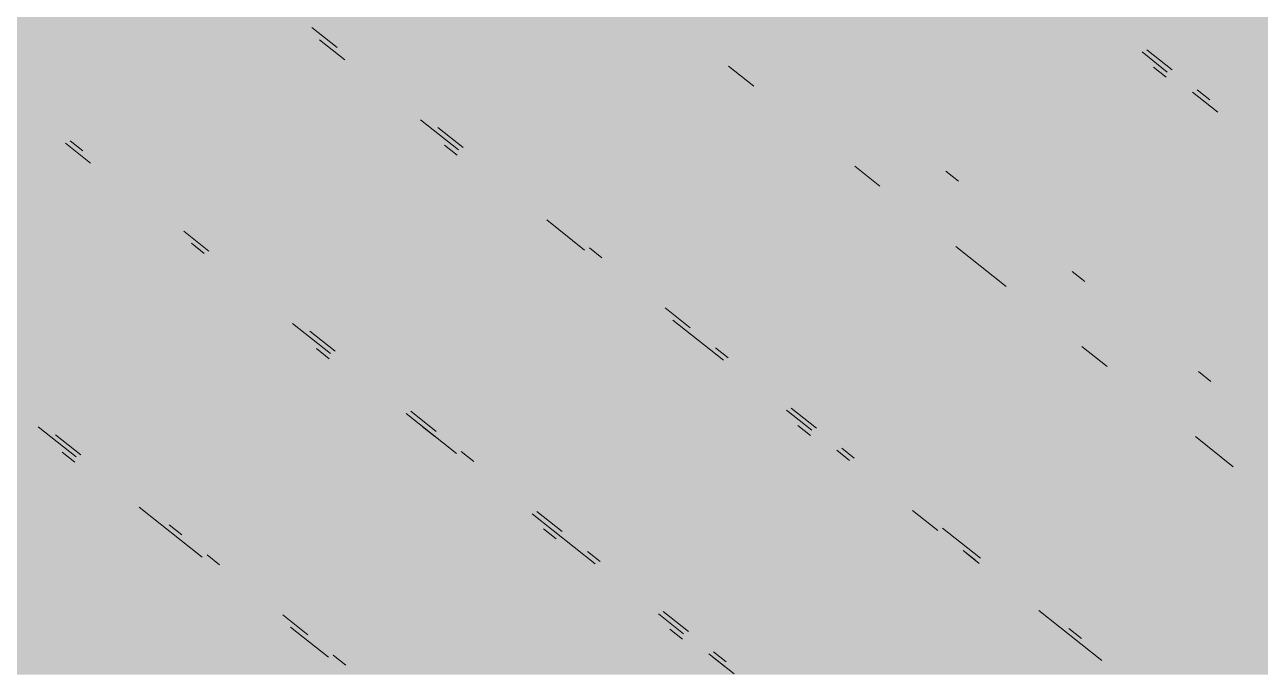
# Paper-space layout '03 3D Building and Roof' of a CAD drawing. Header units: millimetres. Extents: x 5 to 415, y 5 to 292.
# Drawn here: x 265.857 to 269.108, y 87.821 to 89.529 of the extents above; entities that cross this region are included whole.
import ezdxf

# ---------------------------------------------------------------- set-up
doc = ezdxf.new("R2010")
doc.units = ezdxf.units.MM
doc.layers.add('EXISTING', color=7, linetype='Continuous')
doc.layers.add('IMAGES', color=7, linetype='Continuous')

# ---------------------------------------------------------------- blocks, each defined once
blk = doc.blocks.new('SHEET_03')
at = {"layer": 'EXISTING', "color": 250, "lineweight": 9}
for p, q in [((266.679, 89.4695), (266.6126, 89.5222)), ((266.6333, 89.49), (266.6997, 89.4373)), ((268.8759, 89.4109), (268.8095, 89.4636)), ((268.797, 89.4577), (268.8634, 89.405)), ((267.7092, 89.4205), (267.7756, 89.3679)), ((268.8603, 89.3914), (268.8271, 89.4177)), ((268.9298, 89.3523), (268.9962, 89.2997)), ((268.9755, 89.3319), (268.9423, 89.3582)), ((266.8988, 89.2793), (266.9984, 89.2002)), ((267.0109, 89.2061), (266.9445, 89.2588)), ((265.9644, 89.2179), (266.0308, 89.1652)), ((266.01, 89.1974), (265.9769, 89.2237)), ((266.9953, 89.1866), (266.9621, 89.213)), ((268.0411, 89.1571), (268.1075, 89.1045)), ((268.3144, 89.1178), (268.2812, 89.1441)), ((267.2308, 89.0159), (267.3304, 88.9368)), ((266.342, 88.934), (266.2756, 88.9867)), ((266.2963, 88.9545), (266.3295, 88.9281)), ((267.3761, 88.9164), (267.3429, 88.9427)), ((268.3067, 88.9464), (268.4395, 88.8411)), ((268.6464, 88.8544), (268.6132, 88.8807)), ((267.6084, 88.732), (267.542, 88.7847)), ((266.5619, 88.7438), (266.6615, 88.6647)), ((267.5627, 88.7525), (267.6955, 88.6471)), ((266.674, 88.6706), (266.6076, 88.7233)), ((267.708, 88.653), (267.6748, 88.6793)), ((268.6386, 88.683), (268.705, 88.6304)), ((266.6583, 88.6511), (266.6251, 88.6775)), ((268.9783, 88.591), (268.9451, 88.6173)), ((267.9404, 88.4686), (267.874, 88.5213)), ((266.8606, 88.5067), (266.9934, 88.4013)), ((266.9395, 88.4599), (266.8731, 88.5126)), ((267.8615, 88.5154), (267.9279, 88.4627)), ((265.893, 88.4716), (265.9926, 88.3926)), ((266.0051, 88.3985), (265.9387, 88.4512)), ((266.9364, 88.4463), (266.9032, 88.4726)), ((267.9248, 88.4491), (267.8916, 88.4755)), ((268.9374, 88.446), (269.037, 88.367)), ((265.9894, 88.379), (265.9562, 88.4053)), ((267.0391, 88.3809), (267.0059, 88.4072)), ((267.9943, 88.4101), (268.0275, 88.3837)), ((268.04, 88.3896), (268.0068, 88.4159)), ((266.1585, 88.2609), (266.3245, 88.1292)), ((267.1926, 88.2433), (267.3586, 88.1116)), ((267.2715, 88.1965), (267.2051, 88.2492)), ((268.1935, 88.252), (268.2599, 88.1994)), ((266.2706, 88.1878), (266.2374, 88.2141)), ((267.2559, 88.177), (267.2227, 88.2033)), ((268.3719, 88.1262), (268.2723, 88.2052)), ((266.3702, 88.1088), (266.337, 88.1351)), ((267.3711, 88.1175), (267.3379, 88.1438)), ((268.3262, 88.1467), (268.3594, 88.1203)), ((268.3688, 88.1126), (268.3356, 88.1389)), ((266.6026, 87.9244), (266.5362, 87.9771)), ((267.5246, 87.9799), (267.5909, 87.9272)), ((267.6034, 87.9331), (267.537, 87.9858)), ((268.5254, 87.9886), (268.6914, 87.8569)), ((266.5569, 87.9449), (266.6565, 87.8658)), ((267.5878, 87.9136), (267.5546, 87.94)), ((268.6375, 87.9155), (268.6043, 87.9418)), ((266.7022, 87.8454), (266.669, 87.8717)), ((267.6573, 87.8746), (267.7237, 87.8219)), ((267.6999, 87.8405), (267.6667, 87.8668)), ((267.703, 87.8541), (267.6698, 87.8804))]:
    blk.add_line(p, q, dxfattribs=at)
at = {"layer": 'IMAGES', "color": 7}
for points in [[(265.7255, 89.4589), (266.3036, 89.4589), (265.7255, 89.5554), (266.3036, 89.5554)], [(266.3036, 89.4589), (266.4, 89.4589), (266.3036, 89.5554), (266.4, 89.5554)], [(266.4, 89.4589), (266.4964, 89.4589), (266.4, 89.5554), (266.4964, 89.5554)], [(266.4964, 89.4589), (266.6891, 89.4589), (266.4964, 89.5554), (266.6891, 89.5554)], [(266.6891, 89.4589), (266.7855, 89.4589), (266.6891, 89.5554), (266.7855, 89.5554)], [(266.7855, 89.4589), (266.8818, 89.4589), (266.7855, 89.5554), (266.8818, 89.5554)], [(266.8818, 89.4589), (267.3636, 89.4589), (266.8818, 89.5554), (267.3636, 89.5554)], [(267.3636, 89.4589), (267.46, 89.4589), (267.3636, 89.5554), (267.46, 89.5554)], [(267.46, 89.4589), (267.5564, 89.4589), (267.46, 89.5554), (267.5564, 89.5554)], [(267.5564, 89.4589), (267.6527, 89.4589), (267.5564, 89.5554), (267.6527, 89.5554)], [(267.6527, 89.4589), (267.7491, 89.4589), (267.6527, 89.5554), (267.7491, 89.5554)], [(267.7491, 89.4589), (267.8455, 89.4589), (267.7491, 89.5554), (267.8455, 89.5554)], [(267.8455, 89.4589), (267.9418, 89.4589), (267.8455, 89.5554), (267.9418, 89.5554)], [(267.9418, 89.4589), (268.0382, 89.4589), (267.9418, 89.5554), (268.0382, 89.5554)], [(268.0382, 89.4589), (268.6164, 89.4589), (268.0382, 89.5554), (268.6164, 89.5554)], [(268.6164, 89.4589), (268.8091, 89.4589), (268.6164, 89.5554), (268.8091, 89.5554)], [(268.8091, 89.4589), (268.9055, 89.4589), (268.8091, 89.5554), (268.9055, 89.5554)], [(268.9055, 89.4589), (269.0018, 89.4589), (268.9055, 89.5554), (269.0018, 89.5554)], [(269.0018, 89.4589), (269.0982, 89.4589), (269.0018, 89.5554), (269.0982, 89.5554)], [(269.0982, 89.4589), (269.1945, 89.4589), (269.0982, 89.5554), (269.1945, 89.5554)], [(265.8218, 89.3625), (266.0145, 89.3625), (265.8218, 89.4589), (266.0145, 89.4589)], [(266.0145, 89.3625), (266.4964, 89.3625), (266.0145, 89.4589), (266.4964, 89.4589)], [(266.4964, 89.3625), (266.5927, 89.3625), (266.4964, 89.4589), (266.5927, 89.4589)], [(266.5927, 89.3625), (266.7855, 89.3625), (266.5927, 89.4589), (266.7855, 89.4589)], [(266.7855, 89.3625), (266.8818, 89.3625), (266.7855, 89.4589), (266.8818, 89.4589)], [(266.8818, 89.3625), (266.9782, 89.3625), (266.8818, 89.4589), (266.9782, 89.4589)], [(266.9782, 89.3625), (267.46, 89.3625), (266.9782, 89.4589), (267.46, 89.4589)], [(267.46, 89.3625), (267.5564, 89.3625), (267.46, 89.4589), (267.5564, 89.4589)], [(267.5564, 89.3625), (267.6527, 89.3625), (267.5564, 89.4589), (267.6527, 89.4589)], [(267.6527, 89.3625), (267.7491, 89.3625), (267.6527, 89.4589), (267.7491, 89.4589)], [(267.7491, 89.2661), (267.8455, 89.2661), (267.7491, 89.4589), (267.8455, 89.4589)], [(267.8455, 89.3625), (267.9418, 89.3625), (267.8455, 89.4589), (267.9418, 89.4589)], [(267.9418, 89.3625), (268.0382, 89.3625), (267.9418, 89.4589), (268.0382, 89.4589)], [(268.0382, 89.3625), (268.2309, 89.3625), (268.0382, 89.4589), (268.2309, 89.4589)], [(268.2309, 89.3625), (268.6164, 89.3625), (268.2309, 89.4589), (268.6164, 89.4589)], [(268.6164, 89.3625), (268.7127, 89.3625), (268.6164, 89.4589), (268.7127, 89.4589)], [(268.7127, 89.3625), (268.8091, 89.3625), (268.7127, 89.4589), (268.8091, 89.4589)], [(268.8091, 89.3625), (269.0018, 89.3625), (268.8091, 89.4589), (269.0018, 89.4589)], [(269.0018, 89.3625), (269.0982, 89.3625), (269.0018, 89.4589), (269.0982, 89.4589)], [(269.0982, 89.3625), (269.1945, 89.3625), (269.0982, 89.4589), (269.1945, 89.4589)], [(265.8218, 89.2661), (266.0145, 89.2661), (265.8218, 89.3625), (266.0145, 89.3625)], [(266.0145, 89.2661), (266.1109, 89.2661), (266.0145, 89.3625), (266.1109, 89.3625)], [(266.1109, 89.2661), (266.5927, 89.2661), (266.1109, 89.3625), (266.5927, 89.3625)], [(266.5927, 89.2661), (266.6891, 89.2661), (266.5927, 89.3625), (266.6891, 89.3625)], [(266.6891, 89.2661), (266.7855, 89.2661), (266.6891, 89.3625), (266.7855, 89.3625)], [(266.7855, 89.2661), (266.8818, 89.2661), (266.7855, 89.3625), (266.8818, 89.3625)], [(266.8818, 89.2661), (266.9782, 89.2661), (266.8818, 89.3625), (266.9782, 89.3625)], [(266.9782, 89.2661), (267.0745, 89.2661), (266.9782, 89.3625), (267.0745, 89.3625)], [(267.0745, 89.2661), (267.5564, 89.2661), (267.0745, 89.3625), (267.5564, 89.3625)], [(267.5564, 89.2661), (267.6527, 89.2661), (267.5564, 89.3625), (267.6527, 89.3625)], [(267.6527, 89.2661), (267.7491, 89.2661), (267.6527, 89.3625), (267.7491, 89.3625)], [(267.8455, 89.2661), (267.9418, 89.2661), (267.8455, 89.3625), (267.9418, 89.3625)], [(267.9418, 89.2661), (268.0382, 89.2661), (267.9418, 89.3625), (268.0382, 89.3625)], [(268.0382, 89.2661), (268.1345, 89.2661), (268.0382, 89.3625), (268.1345, 89.3625)], [(268.1345, 89.2661), (268.2309, 89.2661), (268.1345, 89.3625), (268.2309, 89.3625)], [(268.2309, 89.2661), (268.3273, 89.2661), (268.2309, 89.3625), (268.3273, 89.3625)], [(268.3273, 89.2661), (268.7127, 89.2661), (268.3273, 89.3625), (268.7127, 89.3625)], [(268.7127, 89.2661), (268.8091, 89.2661), (268.7127, 89.3625), (268.8091, 89.3625)], [(268.8091, 89.2661), (268.9055, 89.2661), (268.8091, 89.3625), (268.9055, 89.3625)], [(268.9055, 89.2661), (269.0018, 89.2661), (268.9055, 89.3625), (269.0018, 89.3625)], [(269.0018, 89.2661), (269.0982, 89.2661), (269.0018, 89.3625), (269.0982, 89.3625)], [(269.0982, 89.2661), (269.1945, 89.2661), (269.0982, 89.3625), (269.1945, 89.3625)], [(265.8218, 89.1697), (265.9182, 89.1697), (265.8218, 89.2661), (265.9182, 89.2661)], [(265.9182, 89.1697), (266.0145, 89.1697), (265.9182, 89.2661), (266.0145, 89.2661)], [(266.0145, 89.1697), (266.1109, 89.1697), (266.0145, 89.2661), (266.1109, 89.2661)], [(266.1109, 89.1697), (266.2073, 89.1697), (266.1109, 89.2661), (266.2073, 89.2661)], [(266.2073, 89.1697), (266.8818, 89.1697), (266.2073, 89.2661), (266.8818, 89.2661)], [(266.8818, 89.1697), (267.0745, 89.1697), (266.8818, 89.2661), (267.0745, 89.2661)], [(267.0745, 89.1697), (267.1709, 89.1697), (267.0745, 89.2661), (267.1709, 89.2661)], [(267.1709, 89.1697), (267.6527, 89.1697), (267.1709, 89.2661), (267.6527, 89.2661)], [(267.6527, 89.1697), (267.7491, 89.1697), (267.6527, 89.2661), (267.7491, 89.2661)], [(267.7491, 89.1697), (267.8455, 89.1697), (267.7491, 89.2661), (267.8455, 89.2661)], [(267.8455, 89.1697), (267.9418, 89.1697), (267.8455, 89.2661), (267.9418, 89.2661)], [(267.9418, 89.1697), (268.0382, 89.1697), (267.9418, 89.2661), (268.0382, 89.2661)], [(268.0382, 89.1697), (268.1345, 89.1697), (268.0382, 89.2661), (268.1345, 89.2661)], [(268.1345, 89.1697), (268.2309, 89.1697), (268.1345, 89.2661), (268.2309, 89.2661)], [(268.2309, 89.1697), (268.3273, 89.1697), (268.2309, 89.2661), (268.3273, 89.2661)], [(268.3273, 89.1697), (268.4236, 89.1697), (268.3273, 89.2661), (268.4236, 89.2661)], [(268.4236, 89.1697), (268.8091, 89.1697), (268.4236, 89.2661), (268.8091, 89.2661)], [(268.8091, 89.1697), (268.9055, 89.1697), (268.8091, 89.2661), (268.9055, 89.2661)], [(268.9055, 89.1697), (269.0018, 89.1697), (268.9055, 89.2661), (269.0018, 89.2661)], [(269.0018, 89.1697), (269.0982, 89.1697), (269.0018, 89.2661), (269.0982, 89.2661)], [(269.0982, 89.1697), (269.1945, 89.1697), (269.0982, 89.2661), (269.1945, 89.2661)], [(265.8218, 89.0733), (265.9182, 89.0733), (265.8218, 89.1697), (265.9182, 89.1697)], [(265.9182, 89.0733), (266.0145, 89.0733), (265.9182, 89.1697), (266.0145, 89.1697)], [(266.0145, 89.0733), (266.1109, 89.0733), (266.0145, 89.1697), (266.1109, 89.1697)], [(266.1109, 89.0733), (266.2073, 89.0733), (266.1109, 89.1697), (266.2073, 89.1697)], [(266.2073, 89.0733), (266.3036, 89.0733), (266.2073, 89.1697), (266.3036, 89.1697)], [(266.3036, 89.0733), (266.4, 89.0733), (266.3036, 89.1697), (266.4, 89.1697)], [(266.4, 89.0733), (266.8818, 89.0733), (266.4, 89.1697), (266.8818, 89.1697)], [(266.8818, 89.0733), (266.9782, 89.0733), (266.8818, 89.1697), (266.9782, 89.1697)], [(266.9782, 89.0733), (267.0745, 89.0733), (266.9782, 89.1697), (267.0745, 89.1697)], [(267.0745, 89.0733), (267.1709, 89.0733), (267.0745, 89.1697), (267.1709, 89.1697)], [(267.1709, 89.0733), (267.2673, 89.0733), (267.1709, 89.1697), (267.2673, 89.1697)], [(267.2673, 89.0733), (267.3636, 89.0733), (267.2673, 89.1697), (267.3636, 89.1697)], [(267.3636, 89.0733), (267.8455, 89.0733), (267.3636, 89.1697), (267.8455, 89.1697)], [(267.8455, 89.0733), (267.9418, 89.0733), (267.8455, 89.1697), (267.9418, 89.1697)], [(267.9418, 89.0733), (268.0382, 89.0733), (267.9418, 89.1697), (268.0382, 89.1697)], [(268.0382, 89.0733), (268.1345, 89.0733), (268.0382, 89.1697), (268.1345, 89.1697)], [(268.1345, 89.0733), (268.3273, 89.0733), (268.1345, 89.1697), (268.3273, 89.1697)], [(268.3273, 89.0733), (268.4236, 89.0733), (268.3273, 89.1697), (268.4236, 89.1697)], [(268.4236, 89.0733), (268.6164, 89.0733), (268.4236, 89.1697), (268.6164, 89.1697)], [(268.6164, 89.0733), (268.9055, 89.0733), (268.6164, 89.1697), (268.9055, 89.1697)], [(268.9055, 89.0733), (269.0018, 89.0733), (268.9055, 89.1697), (269.0018, 89.1697)], [(269.0018, 89.0733), (269.0982, 89.0733), (269.0018, 89.1697), (269.0982, 89.1697)], [(269.0982, 89.0733), (269.2909, 89.0733), (269.0982, 89.1697), (269.2909, 89.1697)], [(265.4364, 88.9769), (265.9182, 88.9769), (265.4364, 89.0733), (265.9182, 89.0733)], [(265.9182, 88.9769), (266.0145, 88.9769), (265.9182, 89.0733), (266.0145, 89.0733)], [(266.0145, 88.9769), (266.1109, 88.9769), (266.0145, 89.0733), (266.1109, 89.0733)], [(266.1109, 88.9769), (266.3036, 88.9769), (266.1109, 89.0733), (266.3036, 89.0733)], [(266.3036, 88.9769), (266.4, 88.9769), (266.3036, 89.0733), (266.4, 89.0733)], [(266.4, 88.9769), (266.4964, 88.9769), (266.4, 89.0733), (266.4964, 89.0733)], [(266.4964, 88.9769), (266.9782, 88.9769), (266.4964, 89.0733), (266.9782, 89.0733)], [(266.9782, 88.9769), (267.0745, 88.9769), (266.9782, 89.0733), (267.0745, 89.0733)], [(267.0745, 88.9769), (267.1709, 88.9769), (267.0745, 89.0733), (267.1709, 89.0733)], [(267.1709, 88.9769), (267.2673, 88.9769), (267.1709, 89.0733), (267.2673, 89.0733)], [(267.2673, 88.9769), (267.3636, 88.9769), (267.2673, 89.0733), (267.3636, 89.0733)], [(267.3636, 88.9769), (267.46, 88.9769), (267.3636, 89.0733), (267.46, 89.0733)], [(267.46, 88.9769), (267.9418, 88.9769), (267.46, 89.0733), (267.9418, 89.0733)], [(267.9418, 88.9769), (268.0382, 88.9769), (267.9418, 89.0733), (268.0382, 89.0733)], [(268.0382, 88.9769), (268.1345, 88.9769), (268.0382, 89.0733), (268.1345, 89.0733)], [(268.1345, 88.9769), (268.2309, 88.9769), (268.1345, 89.0733), (268.2309, 89.0733)], [(268.2309, 88.9769), (268.3273, 88.9769), (268.2309, 89.0733), (268.3273, 89.0733)], [(268.3273, 88.9769), (268.52, 88.9769), (268.3273, 89.0733), (268.52, 89.0733)], [(268.52, 88.9769), (268.6164, 88.9769), (268.52, 89.0733), (268.6164, 89.0733)], [(268.6164, 88.9769), (268.7127, 88.9769), (268.6164, 89.0733), (268.7127, 89.0733)], [(268.7127, 88.9769), (269.0982, 88.9769), (268.7127, 89.0733), (269.0982, 89.0733)], [(269.0982, 88.9769), (269.1945, 88.9769), (269.0982, 89.0733), (269.1945, 89.0733)], [(265.6291, 88.8805), (266.1109, 88.8805), (265.6291, 88.9769), (266.1109, 88.9769)], [(266.1109, 88.8805), (266.2073, 88.8805), (266.1109, 88.9769), (266.2073, 88.9769)], [(266.2073, 88.8805), (266.4, 88.8805), (266.2073, 88.9769), (266.4, 88.9769)], [(266.4, 88.8805), (266.4964, 88.8805), (266.4, 88.9769), (266.4964, 88.9769)], [(266.4964, 88.8805), (266.5927, 88.8805), (266.4964, 88.9769), (266.5927, 88.9769)], [(266.5927, 88.8805), (267.0745, 88.8805), (266.5927, 88.9769), (267.0745, 88.9769)], [(267.0745, 88.8805), (267.2673, 88.8805), (267.0745, 88.9769), (267.2673, 88.9769)], [(267.2673, 88.8805), (267.46, 88.8805), (267.2673, 88.9769), (267.46, 88.9769)], [(267.46, 88.8805), (267.5564, 88.8805), (267.46, 88.9769), (267.5564, 88.9769)], [(267.5564, 88.8805), (267.6527, 88.8805), (267.5564, 88.9769), (267.6527, 88.9769)], [(267.6527, 88.8805), (268.0382, 88.8805), (267.6527, 88.9769), (268.0382, 88.9769)], [(268.0382, 88.8805), (268.1345, 88.8805), (268.0382, 88.9769), (268.1345, 88.9769)], [(268.1345, 88.8805), (268.2309, 88.8805), (268.1345, 88.9769), (268.2309, 88.9769)], [(268.2309, 88.8805), (268.3273, 88.8805), (268.2309, 88.9769), (268.3273, 88.9769)], [(268.3273, 88.8805), (268.4236, 88.8805), (268.3273, 88.9769), (268.4236, 88.9769)], [(268.4236, 88.8805), (268.6164, 88.8805), (268.4236, 88.9769), (268.6164, 88.9769)], [(268.6164, 88.8805), (268.8091, 88.8805), (268.6164, 88.9769), (268.8091, 88.9769)], [(268.8091, 88.8805), (269.1945, 88.8805), (268.8091, 88.9769), (269.1945, 88.9769)], [(265.7255, 88.7841), (266.2073, 88.7841), (265.7255, 88.8805), (266.2073, 88.8805)], [(266.2073, 88.7841), (266.3036, 88.7841), (266.2073, 88.8805), (266.3036, 88.8805)], [(266.3036, 88.7841), (266.4, 88.7841), (266.3036, 88.8805), (266.4, 88.8805)], [(266.4, 88.7841), (266.4964, 88.7841), (266.4, 88.8805), (266.4964, 88.8805)], [(266.4964, 88.7841), (266.5927, 88.7841), (266.4964, 88.8805), (266.5927, 88.8805)], [(266.5927, 88.7841), (266.6891, 88.7841), (266.5927, 88.8805), (266.6891, 88.8805)], [(266.6891, 88.7841), (267.1709, 88.7841), (266.6891, 88.8805), (267.1709, 88.8805)], [(267.1709, 88.7841), (267.2673, 88.7841), (267.1709, 88.8805), (267.2673, 88.8805)], [(267.2673, 88.7841), (267.3636, 88.7841), (267.2673, 88.8805), (267.3636, 88.8805)], [(267.3636, 88.7841), (267.46, 88.7841), (267.3636, 88.8805), (267.46, 88.8805)], [(267.46, 88.6877), (267.5564, 88.6877), (267.46, 88.8805), (267.5564, 88.8805)], [(267.5564, 88.7841), (267.6527, 88.7841), (267.5564, 88.8805), (267.6527, 88.8805)], [(267.6527, 88.7841), (267.7491, 88.7841), (267.6527, 88.8805), (267.7491, 88.8805)], [(267.7491, 88.7841), (268.2309, 88.7841), (267.7491, 88.8805), (268.2309, 88.8805)], [(268.2309, 88.7841), (268.3273, 88.7841), (268.2309, 88.8805), (268.3273, 88.8805)], [(268.3273, 88.7841), (268.4236, 88.7841), (268.3273, 88.8805), (268.4236, 88.8805)], [(268.4236, 88.7841), (268.52, 88.7841), (268.4236, 88.8805), (268.52, 88.8805)], [(268.52, 88.7841), (268.6164, 88.7841), (268.52, 88.8805), (268.6164, 88.8805)], [(268.6164, 88.7841), (268.7127, 88.7841), (268.6164, 88.8805), (268.7127, 88.8805)], [(268.7127, 88.7841), (268.8091, 88.7841), (268.7127, 88.8805), (268.8091, 88.8805)], [(268.8091, 88.7841), (268.9055, 88.7841), (268.8091, 88.8805), (268.9055, 88.8805)], [(268.9055, 88.7841), (269.3873, 88.7841), (268.9055, 88.8805), (269.3873, 88.8805)], [(265.8218, 88.6877), (266.3036, 88.6877), (265.8218, 88.7841), (266.3036, 88.7841)], [(266.3036, 88.6877), (266.4, 88.6877), (266.3036, 88.7841), (266.4, 88.7841)], [(266.4, 88.6877), (266.4964, 88.6877), (266.4, 88.7841), (266.4964, 88.7841)], [(266.4964, 88.6877), (266.6891, 88.6877), (266.4964, 88.7841), (266.6891, 88.7841)], [(266.6891, 88.6877), (267.3636, 88.6877), (266.6891, 88.7841), (267.3636, 88.7841)], [(267.3636, 88.6877), (267.46, 88.6877), (267.3636, 88.7841), (267.46, 88.7841)], [(267.5564, 88.6877), (267.6527, 88.6877), (267.5564, 88.7841), (267.6527, 88.7841)], [(267.6527, 88.6877), (267.7491, 88.6877), (267.6527, 88.7841), (267.7491, 88.7841)], [(267.7491, 88.6877), (267.8455, 88.6877), (267.7491, 88.7841), (267.8455, 88.7841)], [(267.8455, 88.6877), (268.3273, 88.6877), (267.8455, 88.7841), (268.3273, 88.7841)], [(268.3273, 88.6877), (268.4236, 88.6877), (268.3273, 88.7841), (268.4236, 88.7841)], [(268.4236, 88.6877), (268.52, 88.6877), (268.4236, 88.7841), (268.52, 88.7841)], [(268.52, 88.6877), (268.7127, 88.6877), (268.52, 88.7841), (268.7127, 88.7841)], [(268.7127, 88.6877), (268.8091, 88.6877), (268.7127, 88.7841), (268.8091, 88.7841)], [(268.8091, 88.6877), (268.9055, 88.6877), (268.8091, 88.7841), (268.9055, 88.7841)], [(268.9055, 88.6877), (269.0018, 88.6877), (268.9055, 88.7841), (269.0018, 88.7841)], [(269.0018, 88.6877), (269.58, 88.6877), (269.0018, 88.7841), (269.58, 88.7841)], [(265.8218, 88.5913), (265.9182, 88.5913), (265.8218, 88.6877), (265.9182, 88.6877)], [(265.9182, 88.5913), (266.5927, 88.5913), (265.9182, 88.6877), (266.5927, 88.6877)], [(266.5927, 88.5913), (266.7855, 88.5913), (266.5927, 88.6877), (266.7855, 88.6877)], [(266.7855, 88.5913), (266.8818, 88.5913), (266.7855, 88.6877), (266.8818, 88.6877)], [(266.8818, 88.5913), (266.9782, 88.5913), (266.8818, 88.6877), (266.9782, 88.6877)], [(266.9782, 88.5913), (267.46, 88.5913), (266.9782, 88.6877), (267.46, 88.6877)], [(267.46, 88.5913), (267.5564, 88.5913), (267.46, 88.6877), (267.5564, 88.6877)], [(267.5564, 88.5913), (267.6527, 88.5913), (267.5564, 88.6877), (267.6527, 88.6877)], [(267.6527, 88.5913), (267.7491, 88.5913), (267.6527, 88.6877), (267.7491, 88.6877)], [(267.7491, 88.5913), (267.8455, 88.5913), (267.7491, 88.6877), (267.8455, 88.6877)], [(267.8455, 88.5913), (267.9418, 88.5913), (267.8455, 88.6877), (267.9418, 88.6877)], [(267.9418, 88.5913), (268.0382, 88.5913), (267.9418, 88.6877), (268.0382, 88.6877)], [(268.0382, 88.5913), (268.4236, 88.5913), (268.0382, 88.6877), (268.4236, 88.6877)], [(268.4236, 88.5913), (268.52, 88.5913), (268.4236, 88.6877), (268.52, 88.6877)], [(268.52, 88.5913), (268.6164, 88.5913), (268.52, 88.6877), (268.6164, 88.6877)], [(268.6164, 88.5913), (268.8091, 88.5913), (268.6164, 88.6877), (268.8091, 88.6877)], [(268.8091, 88.5913), (268.9055, 88.5913), (268.8091, 88.6877), (268.9055, 88.6877)], [(268.9055, 88.5913), (269.0018, 88.5913), (268.9055, 88.6877), (269.0018, 88.6877)], [(269.0018, 88.5913), (269.0982, 88.5913), (269.0018, 88.6877), (269.0982, 88.6877)], [(269.0982, 88.5913), (269.1945, 88.5913), (269.0982, 88.6877), (269.1945, 88.6877)], [(265.8218, 88.4949), (265.9182, 88.4949), (265.8218, 88.5913), (265.9182, 88.5913)], [(265.9182, 88.4949), (266.0145, 88.4949), (265.9182, 88.5913), (266.0145, 88.5913)], [(266.0145, 88.4949), (266.5927, 88.4949), (266.0145, 88.5913), (266.5927, 88.5913)], [(266.5927, 88.4949), (266.6891, 88.4949), (266.5927, 88.5913), (266.6891, 88.5913)], [(266.6891, 88.4949), (266.7855, 88.4949), (266.6891, 88.5913), (266.7855, 88.5913)], [(266.7855, 88.4949), (266.8818, 88.4949), (266.7855, 88.5913), (266.8818, 88.5913)], [(266.8818, 88.4949), (266.9782, 88.4949), (266.8818, 88.5913), (266.9782, 88.5913)], [(266.9782, 88.4949), (267.0745, 88.4949), (266.9782, 88.5913), (267.0745, 88.5913)], [(267.0745, 88.4949), (267.5564, 88.4949), (267.0745, 88.5913), (267.5564, 88.5913)], [(267.5564, 88.4949), (267.6527, 88.4949), (267.5564, 88.5913), (267.6527, 88.5913)], [(267.6527, 88.3985), (267.7491, 88.3985), (267.6527, 88.5913), (267.7491, 88.5913)], [(267.7491, 88.4949), (267.8455, 88.4949), (267.7491, 88.5913), (267.8455, 88.5913)], [(267.8455, 88.4949), (267.9418, 88.4949), (267.8455, 88.5913), (267.9418, 88.5913)], [(267.9418, 88.4949), (268.0382, 88.4949), (267.9418, 88.5913), (268.0382, 88.5913)], [(268.0382, 88.4949), (268.1345, 88.4949), (268.0382, 88.5913), (268.1345, 88.5913)], [(268.1345, 88.4949), (268.6164, 88.4949), (268.1345, 88.5913), (268.6164, 88.5913)], [(268.6164, 88.4949), (268.7127, 88.4949), (268.6164, 88.5913), (268.7127, 88.5913)], [(268.7127, 88.4949), (268.8091, 88.4949), (268.7127, 88.5913), (268.8091, 88.5913)], [(268.8091, 88.4949), (268.9055, 88.4949), (268.8091, 88.5913), (268.9055, 88.5913)], [(268.9055, 88.4949), (269.0982, 88.4949), (268.9055, 88.5913), (269.0982, 88.5913)], [(269.0982, 88.4949), (269.1945, 88.4949), (269.0982, 88.5913), (269.1945, 88.5913)], [(265.8218, 88.3985), (266.0145, 88.3985), (265.8218, 88.4949), (266.0145, 88.4949)], [(266.0145, 88.3985), (266.1109, 88.3985), (266.0145, 88.4949), (266.1109, 88.4949)], [(266.1109, 88.3985), (266.2073, 88.3985), (266.1109, 88.4949), (266.2073, 88.4949)], [(266.2073, 88.3985), (266.7855, 88.3985), (266.2073, 88.4949), (266.7855, 88.4949)], [(266.7855, 88.3985), (266.8818, 88.3985), (266.7855, 88.4949), (266.8818, 88.4949)], [(266.8818, 88.3985), (267.0745, 88.3985), (266.8818, 88.4949), (267.0745, 88.4949)], [(267.0745, 88.3985), (267.1709, 88.3985), (267.0745, 88.4949), (267.1709, 88.4949)], [(267.1709, 88.3985), (267.6527, 88.3985), (267.1709, 88.4949), (267.6527, 88.4949)], [(267.7491, 88.3985), (267.8455, 88.3985), (267.7491, 88.4949), (267.8455, 88.4949)], [(267.8455, 88.3985), (267.9418, 88.3985), (267.8455, 88.4949), (267.9418, 88.4949)], [(267.9418, 88.3985), (268.0382, 88.3985), (267.9418, 88.4949), (268.0382, 88.4949)], [(268.0382, 88.3985), (268.1345, 88.3985), (268.0382, 88.4949), (268.1345, 88.4949)], [(268.1345, 88.3985), (268.2309, 88.3985), (268.1345, 88.4949), (268.2309, 88.4949)], [(268.2309, 88.3985), (268.6164, 88.3985), (268.2309, 88.4949), (268.6164, 88.4949)], [(268.6164, 88.3985), (268.7127, 88.3985), (268.6164, 88.4949), (268.7127, 88.4949)], [(268.7127, 88.3985), (268.8091, 88.3985), (268.7127, 88.4949), (268.8091, 88.4949)], [(268.8091, 88.3985), (268.9055, 88.3985), (268.8091, 88.4949), (268.9055, 88.4949)], [(268.9055, 88.3985), (269.0018, 88.3985), (268.9055, 88.4949), (269.0018, 88.4949)], [(269.0018, 88.3985), (269.0982, 88.3985), (269.0018, 88.4949), (269.0982, 88.4949)], [(269.0982, 88.3021), (269.1945, 88.3021), (269.0982, 88.4949), (269.1945, 88.4949)], [(265.8218, 88.3021), (265.9182, 88.3021), (265.8218, 88.3985), (265.9182, 88.3985)], [(265.9182, 88.3021), (266.1109, 88.3021), (265.9182, 88.3985), (266.1109, 88.3985)], [(266.1109, 88.3021), (266.2073, 88.3021), (266.1109, 88.3985), (266.2073, 88.3985)], [(266.2073, 88.3021), (266.3036, 88.3021), (266.2073, 88.3985), (266.3036, 88.3985)], [(266.3036, 88.3021), (266.7855, 88.3021), (266.3036, 88.3985), (266.7855, 88.3985)], [(266.7855, 88.3021), (266.8818, 88.3021), (266.7855, 88.3985), (266.8818, 88.3985)], [(266.8818, 88.3021), (266.9782, 88.3021), (266.8818, 88.3985), (266.9782, 88.3985)], [(266.9782, 88.3021), (267.1709, 88.3021), (266.9782, 88.3985), (267.1709, 88.3985)], [(267.1709, 88.3021), (267.2673, 88.3021), (267.1709, 88.3985), (267.2673, 88.3985)], [(267.2673, 88.3021), (267.3636, 88.3021), (267.2673, 88.3985), (267.3636, 88.3985)], [(267.3636, 88.3021), (267.7491, 88.3021), (267.3636, 88.3985), (267.7491, 88.3985)], [(267.7491, 88.3021), (267.8455, 88.3021), (267.7491, 88.3985), (267.8455, 88.3985)], [(267.8455, 88.3021), (267.9418, 88.3021), (267.8455, 88.3985), (267.9418, 88.3985)], [(267.9418, 88.3021), (268.0382, 88.3021), (267.9418, 88.3985), (268.0382, 88.3985)], [(268.0382, 88.3021), (268.1345, 88.3021), (268.0382, 88.3985), (268.1345, 88.3985)], [(268.1345, 88.3021), (268.2309, 88.3021), (268.1345, 88.3985), (268.2309, 88.3985)], [(268.2309, 88.3021), (268.3273, 88.3021), (268.2309, 88.3985), (268.3273, 88.3985)], [(268.3273, 88.3021), (268.8091, 88.3021), (268.3273, 88.3985), (268.8091, 88.3985)], [(268.8091, 88.3021), (268.9055, 88.3021), (268.8091, 88.3985), (268.9055, 88.3985)], [(268.9055, 88.3021), (269.0018, 88.3021), (268.9055, 88.3985), (269.0018, 88.3985)], [(269.0018, 88.3021), (269.0982, 88.3021), (269.0018, 88.3985), (269.0982, 88.3985)], [(265.4364, 88.2057), (265.9182, 88.2057), (265.4364, 88.3021), (265.9182, 88.3021)], [(265.9182, 88.2057), (266.0145, 88.2057), (265.9182, 88.3021), (266.0145, 88.3021)], [(266.0145, 88.2057), (266.1109, 88.2057), (266.0145, 88.3021), (266.1109, 88.3021)], [(266.1109, 88.2057), (266.2073, 88.2057), (266.1109, 88.3021), (266.2073, 88.3021)], [(266.2073, 88.2057), (266.3036, 88.2057), (266.2073, 88.3021), (266.3036, 88.3021)], [(266.3036, 88.2057), (266.9782, 88.2057), (266.3036, 88.3021), (266.9782, 88.3021)], [(266.9782, 88.2057), (267.0745, 88.2057), (266.9782, 88.3021), (267.0745, 88.3021)], [(267.0745, 88.2057), (267.1709, 88.2057), (267.0745, 88.3021), (267.1709, 88.3021)], [(267.1709, 88.2057), (267.2673, 88.2057), (267.1709, 88.3021), (267.2673, 88.3021)], [(267.2673, 88.2057), (267.3636, 88.2057), (267.2673, 88.3021), (267.3636, 88.3021)], [(267.3636, 88.2057), (267.46, 88.2057), (267.3636, 88.3021), (267.46, 88.3021)], [(267.46, 88.2057), (267.9418, 88.2057), (267.46, 88.3021), (267.9418, 88.3021)], [(267.9418, 88.2057), (268.0382, 88.2057), (267.9418, 88.3021), (268.0382, 88.3021)], [(268.0382, 88.2057), (268.2309, 88.2057), (268.0382, 88.3021), (268.2309, 88.3021)], [(268.2309, 88.2057), (268.3273, 88.2057), (268.2309, 88.3021), (268.3273, 88.3021)], [(268.3273, 88.2057), (268.4236, 88.2057), (268.3273, 88.3021), (268.4236, 88.3021)], [(268.4236, 88.2057), (268.9055, 88.2057), (268.4236, 88.3021), (268.9055, 88.3021)], [(268.9055, 88.2057), (269.0018, 88.2057), (268.9055, 88.3021), (269.0018, 88.3021)], [(269.0018, 88.2057), (269.0982, 88.2057), (269.0018, 88.3021), (269.0982, 88.3021)], [(269.0982, 88.2057), (269.2909, 88.2057), (269.0982, 88.3021), (269.2909, 88.3021)], [(265.5327, 88.1093), (266.2073, 88.1093), (265.5327, 88.2057), (266.2073, 88.2057)], [(266.2073, 88.1093), (266.4, 88.1093), (266.2073, 88.2057), (266.4, 88.2057)], [(266.4, 88.1093), (267.0745, 88.1093), (266.4, 88.2057), (267.0745, 88.2057)], [(267.0745, 88.1093), (267.1709, 88.1093), (267.0745, 88.2057), (267.1709, 88.2057)], [(267.1709, 88.1093), (267.2673, 88.1093), (267.1709, 88.2057), (267.2673, 88.2057)], [(267.2673, 88.1093), (267.3636, 88.1093), (267.2673, 88.2057), (267.3636, 88.2057)], [(267.3636, 88.1093), (267.46, 88.1093), (267.3636, 88.2057), (267.46, 88.2057)], [(267.46, 88.1093), (267.5564, 88.1093), (267.46, 88.2057), (267.5564, 88.2057)], [(267.5564, 88.1093), (268.0382, 88.1093), (267.5564, 88.2057), (268.0382, 88.2057)], [(268.0382, 88.1093), (268.2309, 88.1093), (268.0382, 88.2057), (268.2309, 88.2057)], [(268.2309, 88.1093), (268.4236, 88.1093), (268.2309, 88.2057), (268.4236, 88.2057)], [(268.4236, 88.1093), (268.52, 88.1093), (268.4236, 88.2057), (268.52, 88.2057)], [(268.52, 88.1093), (268.6164, 88.1093), (268.52, 88.2057), (268.6164, 88.2057)], [(268.6164, 88.1093), (269.0018, 88.1093), (268.6164, 88.2057), (269.0018, 88.2057)], [(269.0018, 88.1093), (269.1945, 88.1093), (269.0018, 88.2057), (269.1945, 88.2057)], [(265.6291, 88.0129), (266.2073, 88.0129), (265.6291, 88.1093), (266.2073, 88.1093)], [(266.2073, 88.0129), (266.3036, 88.0129), (266.2073, 88.1093), (266.3036, 88.1093)], [(266.3036, 88.0129), (266.4964, 88.0129), (266.3036, 88.1093), (266.4964, 88.1093)], [(266.4964, 88.0129), (266.5927, 88.0129), (266.4964, 88.1093), (266.5927, 88.1093)], [(266.5927, 88.0129), (266.6891, 88.0129), (266.5927, 88.1093), (266.6891, 88.1093)], [(266.6891, 88.0129), (267.1709, 88.0129), (266.6891, 88.1093), (267.1709, 88.1093)], [(267.1709, 88.0129), (267.2673, 88.0129), (267.1709, 88.1093), (267.2673, 88.1093)], [(267.2673, 88.0129), (267.3636, 88.0129), (267.2673, 88.1093), (267.3636, 88.1093)], [(267.3636, 88.0129), (267.5564, 88.0129), (267.3636, 88.1093), (267.5564, 88.1093)], [(267.5564, 88.0129), (267.6527, 88.0129), (267.5564, 88.1093), (267.6527, 88.1093)], [(267.6527, 88.0129), (268.1345, 88.0129), (267.6527, 88.1093), (268.1345, 88.1093)], [(268.1345, 88.0129), (268.2309, 88.0129), (268.1345, 88.1093), (268.2309, 88.1093)], [(268.2309, 88.0129), (268.3273, 88.0129), (268.2309, 88.1093), (268.3273, 88.1093)], [(268.3273, 88.0129), (268.52, 88.0129), (268.3273, 88.1093), (268.52, 88.1093)], [(268.52, 88.0129), (268.6164, 88.0129), (268.52, 88.1093), (268.6164, 88.1093)], [(268.6164, 88.0129), (268.7127, 88.0129), (268.6164, 88.1093), (268.7127, 88.1093)], [(268.7127, 88.0129), (269.1945, 88.0129), (268.7127, 88.1093), (269.1945, 88.1093)], [(265.8218, 87.9165), (266.3036, 87.9165), (265.8218, 88.0129), (266.3036, 88.0129)], [(266.3036, 87.9165), (266.4, 87.9165), (266.3036, 88.0129), (266.4, 88.0129)], [(266.4, 87.9165), (266.4964, 87.9165), (266.4, 88.0129), (266.4964, 88.0129)], [(266.4964, 87.9165), (266.5927, 87.9165), (266.4964, 88.0129), (266.5927, 88.0129)], [(266.5927, 87.9165), (266.6891, 87.9165), (266.5927, 88.0129), (266.6891, 88.0129)], [(266.6891, 87.9165), (266.7855, 87.9165), (266.6891, 88.0129), (266.7855, 88.0129)], [(266.7855, 87.9165), (267.2673, 87.9165), (266.7855, 88.0129), (267.2673, 88.0129)], [(267.2673, 87.9165), (267.3636, 87.9165), (267.2673, 88.0129), (267.3636, 88.0129)], [(267.3636, 87.9165), (267.46, 87.9165), (267.3636, 88.0129), (267.46, 88.0129)], [(267.46, 87.9165), (267.5564, 87.9165), (267.46, 88.0129), (267.5564, 88.0129)], [(267.5564, 87.9165), (267.6527, 87.9165), (267.5564, 88.0129), (267.6527, 88.0129)], [(267.6527, 87.9165), (267.7491, 87.9165), (267.6527, 88.0129), (267.7491, 88.0129)], [(267.7491, 87.9165), (268.3273, 87.9165), (267.7491, 88.0129), (268.3273, 88.0129)], [(268.3273, 87.9165), (268.4236, 87.9165), (268.3273, 88.0129), (268.4236, 88.0129)], [(268.4236, 87.9165), (268.52, 87.9165), (268.4236, 88.0129), (268.52, 88.0129)], [(268.52, 87.9165), (268.6164, 87.9165), (268.52, 88.0129), (268.6164, 88.0129)], [(268.6164, 87.9165), (268.7127, 87.9165), (268.6164, 88.0129), (268.7127, 88.0129)], [(268.7127, 87.9165), (268.8091, 87.9165), (268.7127, 88.0129), (268.8091, 88.0129)], [(268.8091, 87.9165), (269.2909, 87.9165), (268.8091, 88.0129), (269.2909, 88.0129)], [(265.8218, 87.8201), (265.9182, 87.8201), (265.8218, 87.9165), (265.9182, 87.9165)], [(265.9182, 87.8201), (266.4964, 87.8201), (265.9182, 87.9165), (266.4964, 87.9165)], [(266.4964, 87.8201), (266.5927, 87.8201), (266.4964, 87.9165), (266.5927, 87.9165)], [(266.5927, 87.8201), (266.7855, 87.8201), (266.5927, 87.9165), (266.7855, 87.9165)], [(266.7855, 87.8201), (266.8818, 87.8201), (266.7855, 87.9165), (266.8818, 87.9165)], [(266.8818, 87.8201), (266.9782, 87.8201), (266.8818, 87.9165), (266.9782, 87.9165)], [(266.9782, 87.8201), (267.46, 87.8201), (266.9782, 87.9165), (267.46, 87.9165)], [(267.46, 87.8201), (267.5564, 87.8201), (267.46, 87.9165), (267.5564, 87.9165)], [(267.5564, 87.8201), (267.7491, 87.8201), (267.5564, 87.9165), (267.7491, 87.9165)], [(267.7491, 87.8201), (267.8455, 87.8201), (267.7491, 87.9165), (267.8455, 87.9165)], [(267.8455, 87.8201), (267.9418, 87.8201), (267.8455, 87.9165), (267.9418, 87.9165)], [(267.9418, 87.8201), (268.4236, 87.8201), (267.9418, 87.9165), (268.4236, 87.9165)], [(268.4236, 87.8201), (268.52, 87.8201), (268.4236, 87.9165), (268.52, 87.9165)], [(268.52, 87.8201), (268.6164, 87.8201), (268.52, 87.9165), (268.6164, 87.9165)], [(268.6164, 87.8201), (268.7127, 87.8201), (268.6164, 87.9165), (268.7127, 87.9165)], [(268.7127, 87.8201), (268.8091, 87.8201), (268.7127, 87.9165), (268.8091, 87.9165)], [(268.8091, 87.8201), (268.9055, 87.8201), (268.8091, 87.9165), (268.9055, 87.9165)], [(268.9055, 87.8201), (269.3873, 87.8201), (268.9055, 87.9165), (269.3873, 87.9165)]]:
    blk.add_solid(points, dxfattribs=at)

psp = doc.layouts.new('03 3D Building and Roof')

# ---------------------------------------------------------------- block references
psp.add_blockref('SHEET_03', (0, 0))

doc.saveas('drawing.dxf')
